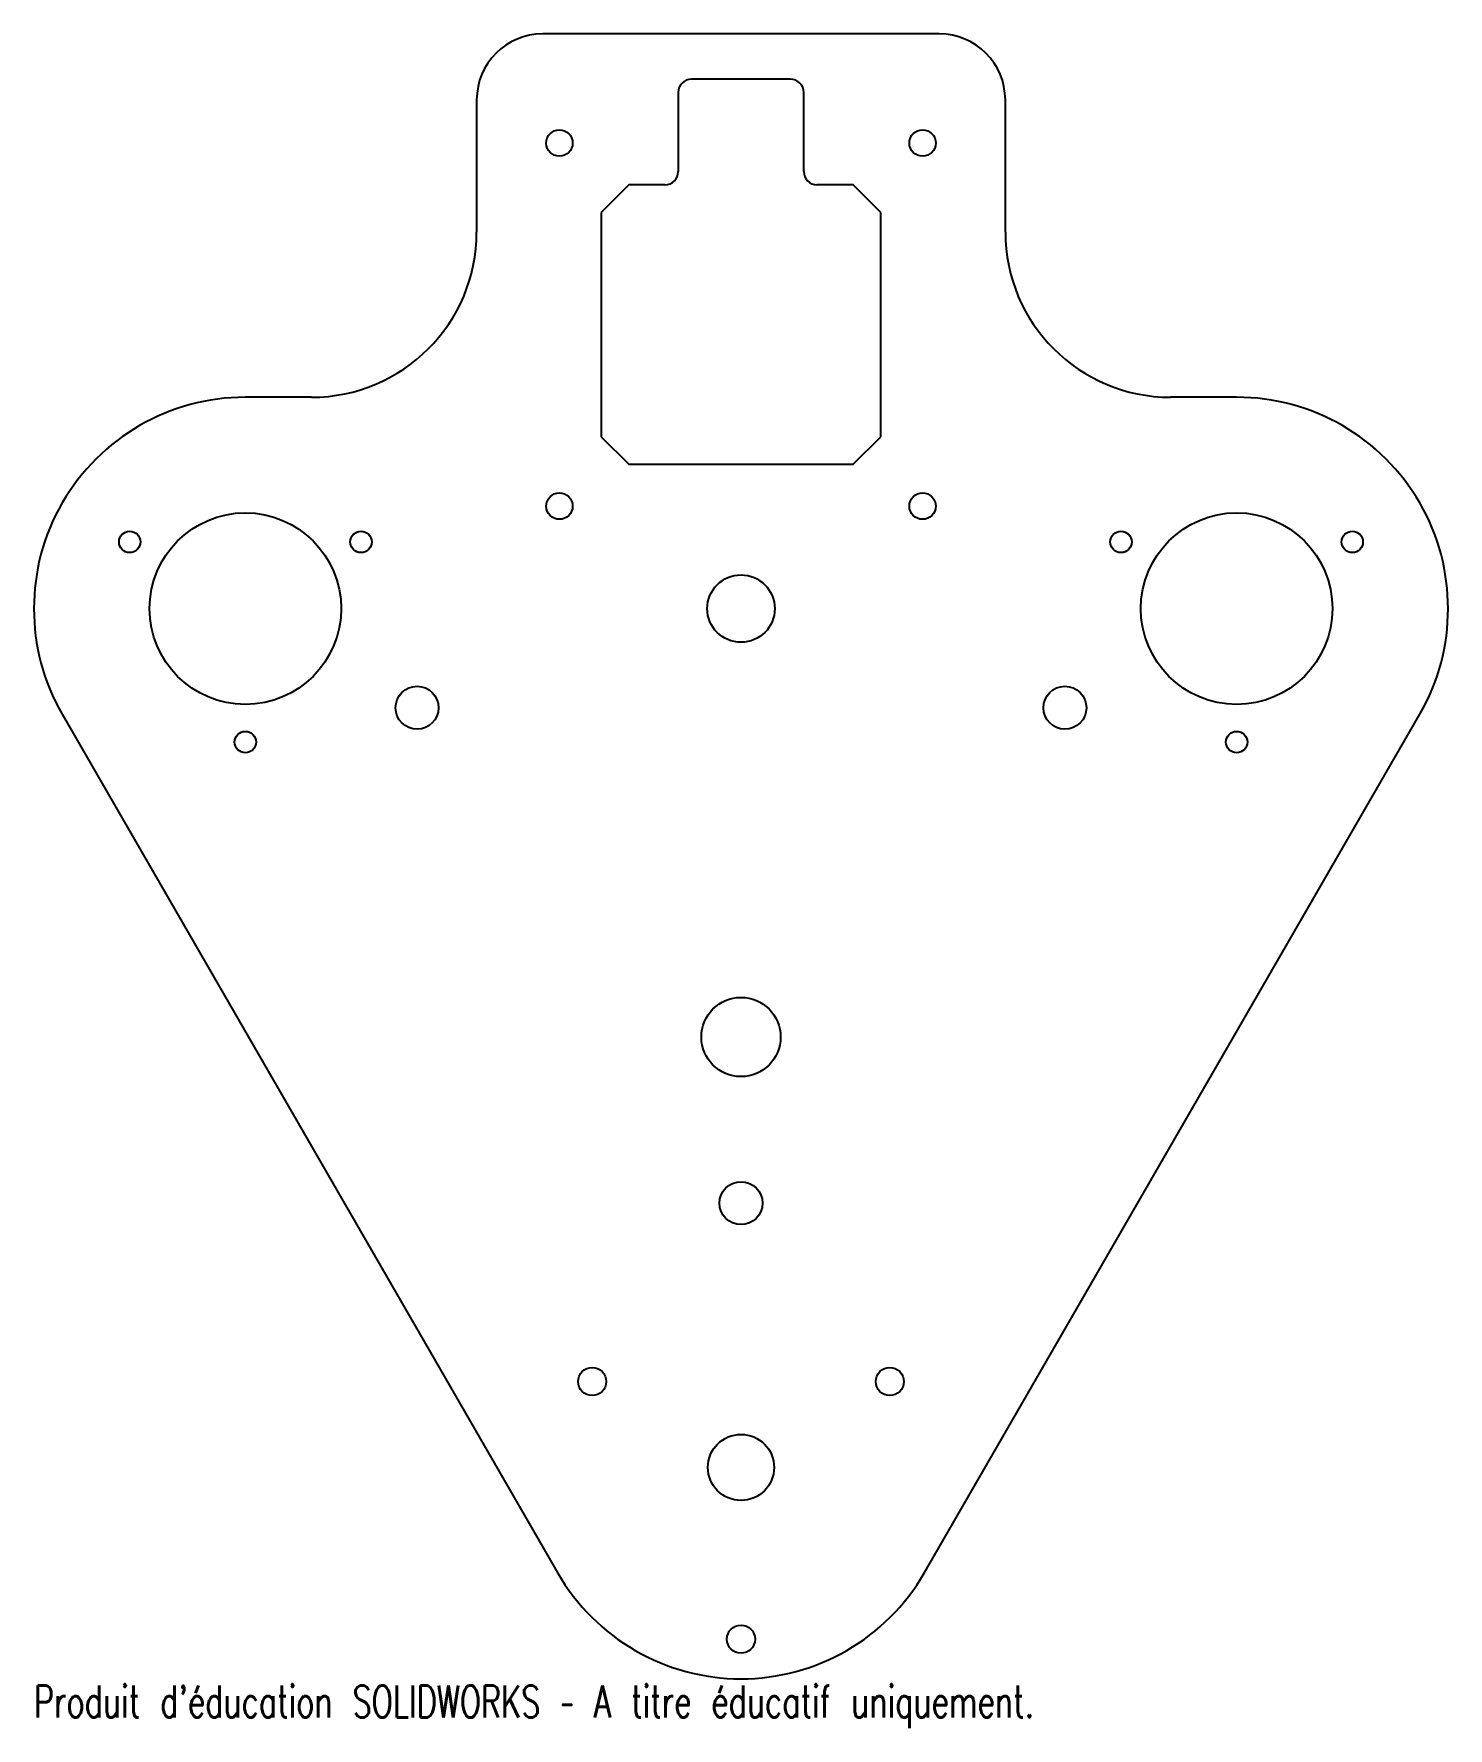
# Model space of a CAD drawing. Header units: millimetres. Extents: x -107 to 107, y -71 to 185.
import ezdxf

# ---------------------------------------------------------------- set-up
doc = ezdxf.new("R2010")
doc.units = ezdxf.units.MM
doc.styles.add('SLDTEXTSTYLE0', font='TXT', dxfattribs={"width": 0.7, "bigfont": 'bigfont'})

msp = doc.modelspace()

# ---------------------------------------------------------------- linework, layer by layer
at = {"color": 7, "linetype": 'Continuous', "lineweight": 25}
for p, q in [((30, 185), (-30, 185)), ((7.5, 178.15), (-7.5, 178.15)), ((-40, 175), (-40, 155)), ((-9.5, 176.15), (-9.5, 164.15)), ((9.5, 164.15), (9.5, 176.15)), ((40, 155), (40, 175)), ((-16.98, 162.15), (-21.15, 157.98)), ((-11.5, 162.15), (-16.98, 162.15)), ((16.98, 162.15), (11.5, 162.15)), ((21.15, 157.98), (16.98, 162.15)), ((-21.15, 157.98), (-21.15, 124.02)), ((21.15, 124.02), (21.15, 157.98)), ((-65, 130), (-75, 130)), ((75, 130), (65, 130)), ((-21.15, 124.02), (-16.98, 119.85)), ((16.98, 119.85), (21.15, 124.02)), ((-16.98, 119.85), (16.98, 119.85)), ((-102.72, 82.01), (-27.72, -47.99)), ((27.72, -47.99), (102.72, 82.01))]:
    msp.add_line(p, q, dxfattribs=at)
for centre, radius in [((-27.48, 168.48), 2), ((27.48, 168.48), 2), ((-27.48, 113.52), 2), ((27.48, 113.52), 2), ((-75, 98), 14.5), ((75, 98), 14.5), ((-92.5, 108.1), 1.62), ((-57.5, 108.1), 1.62), ((57.5, 108.1), 1.62), ((92.5, 108.1), 1.62), ((0, 98), 5.1), ((-49.02, 83), 3.25), ((49.02, 83), 3.25), ((-75, 77.79), 1.62), ((75, 77.79), 1.62), ((0, 33.15), 6), ((0, 8), 3.25), ((-22.52, -19), 2.13), ((22.52, -19), 2.12), ((0, -32), 5), ((0, -58), 2.13)]:
    msp.add_circle(centre, radius, dxfattribs=at)
for centre, radius, start, end in [((-30, 175), 10, 90, 180), ((30, 175), 10, 0, 90), ((-7.5, 176.15), 2, 90, 180), ((7.5, 176.15), 2, 0, 90), ((-11.5, 164.15), 2, 270, 0), ((11.5, 164.15), 2, 180, 270), ((-65, 155), 25, 270, 0), ((65, 155), 25, 180, 270), ((-75, 98), 32, 90, 209.9816), ((75, 98), 32, 330.0184, 90), ((0, -32), 32, 209.9816, 330.0184)]:
    msp.add_arc(centre, radius, start, end, dxfattribs=at)

# ---------------------------------------------------------------- texts
at = {"color": 7, "linetype": 'Continuous', "insert": (-107, -65.02), "char_height": 4.8336, "attachment_point": 1, "style": 'SLDTEXTSTYLE0'}
msp.add_mtext("Produit d'éducation SOLIDWORKS – A titre éducatif uniquement.", dxfattribs=at)

doc.saveas('drawing.dxf')
